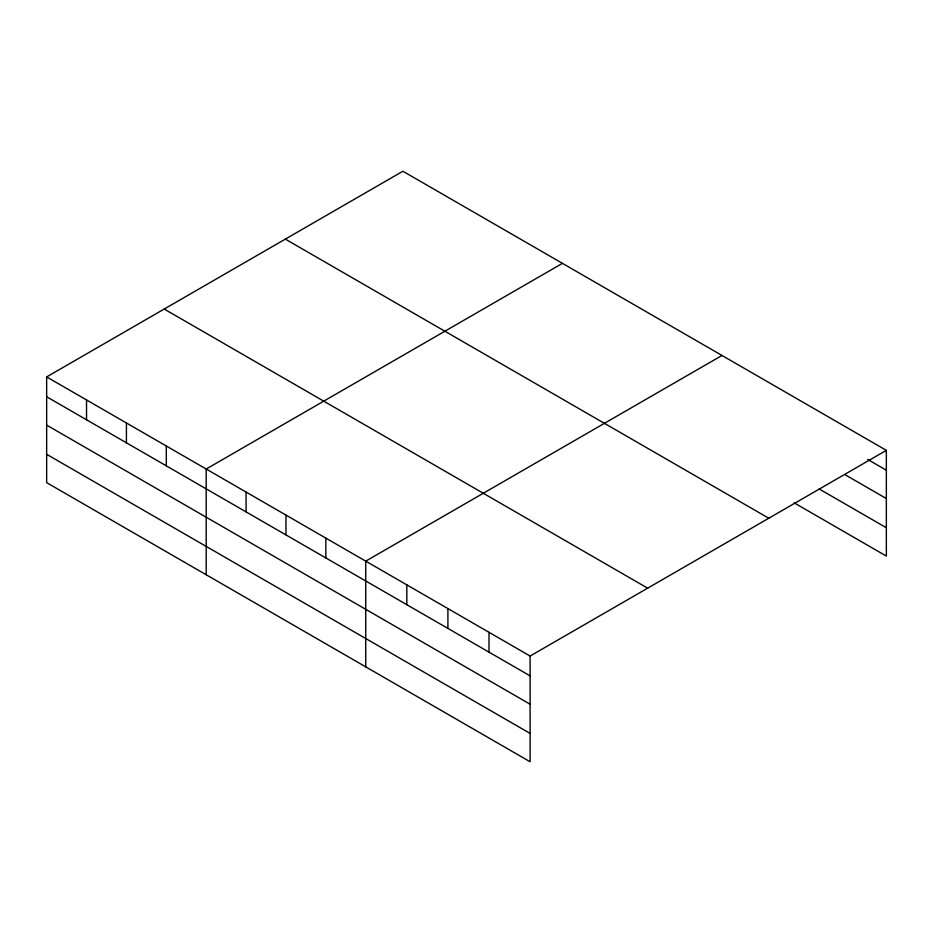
<?xml version="1.0" encoding="UTF-8"?>
<svg xmlns="http://www.w3.org/2000/svg" width="933" height="933" viewBox="0 0 933 933"><rect width="100%" height="100%" fill="white"/><g stroke="black" fill="none" stroke-linecap="round" stroke-linejoin="round"><path stroke-width="1.4" d="M46.65 376.92L530.107 656.039L530.107 761.76L46.65 482.641L46.65 376.92L402.893 171.24L886.35 450.359L886.35 556.08L794.205 502.875M562.436 263.351L206.193 469.031L206.193 574.751M721.979 355.461L365.724 561.141L365.724 666.862M530.107 656.039L886.35 450.359M867.667 459.421L886.35 470.209M845.251 474.815L886.35 498.549M819.104 488.915L886.35 527.74M285.335 239.116L768.792 518.235M164.208 309.045L647.665 588.163M46.65 396.758L530.107 675.877M46.65 425.098L530.107 704.217M46.65 454.301L530.107 733.42M489.009 632.317L489.009 652.155M447.91 608.584L447.91 628.434M406.823 584.863L406.823 604.701M325.839 538.108L325.839 557.957M285.964 515.086L285.964 534.924M246.079 492.053L246.079 511.902M166.307 445.997L166.307 465.847M126.422 422.976L126.422 442.813M86.536 399.942L86.536 419.792"/></g></svg>
